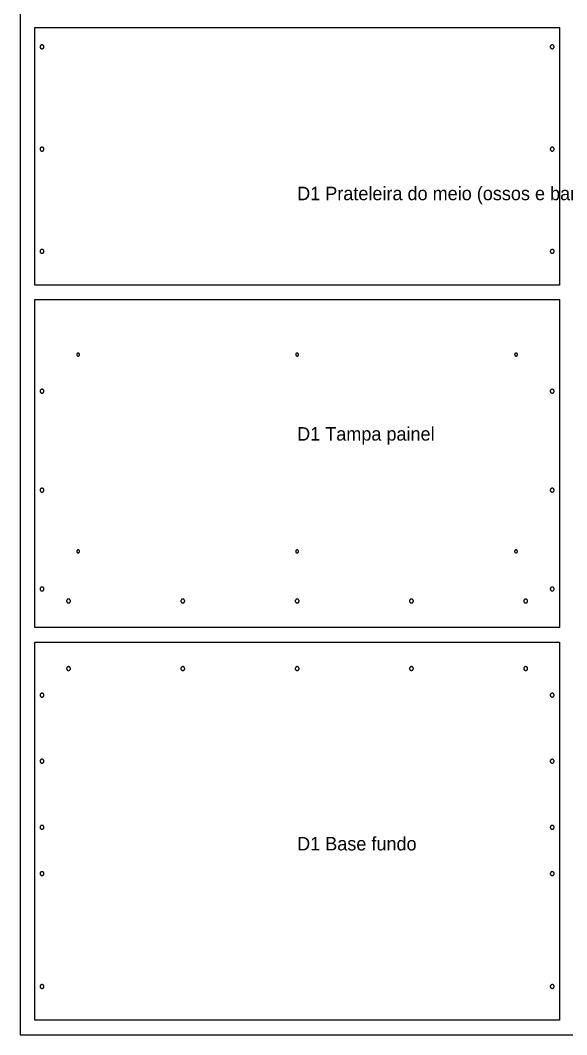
# Model space of a CAD drawing. Header units: millimetres. Extents: x 0 to 2789, y 0 to 1840.
# Drawn here: x 0 to 566, y 0 to 1052 of the extents above; entities that cross this region are included whole.
import ezdxf

# ---------------------------------------------------------------- set-up
doc = ezdxf.new("R2010")
doc.units = ezdxf.units.MM
for name, color, linetype in [('CHAPA_NAO_CORTAR', 8, 'Continuous'), ('CORTE_EXTERNO', 1, 'Continuous'), ('CORTE_INTERNO', 5, 'Continuous'), ('ETIQUETAS_NAO_CORTAR', 8, 'Continuous')]:
    doc.layers.add(name, color=color, linetype=linetype)

msp = doc.modelspace()

# ---------------------------------------------------------------- linework, layer by layer
at = {"layer": 'CHAPA_NAO_CORTAR'}
msp.add_lwpolyline([(0, 0), (2750, 0), (2750, 1840), (0, 1840)], close=True, dxfattribs=at)
at = {"layer": 'CORTE_EXTERNO'}
for points in [[(15, 1044), (559, 1044), (559, 777), (15, 777), (15, 1044)], [(15, 422), (15, 762), (559, 762), (559, 422), (15, 422)], [(559, 407), (559, 15), (15, 15), (15, 407), (559, 407)]]:
    msp.add_lwpolyline(points, close=True, dxfattribs=at)
at = {"layer": 'CORTE_INTERNO'}
for points in [[(24.3, 1024.8), (24.3, 1024.9), (24.2, 1025.1), (24, 1025.3), (23.9, 1025.4), (23.8, 1025.5), (23.6, 1025.7), (23.4, 1025.8), (23.3, 1025.8), (23.1, 1025.9), (22.9, 1026), (22.7, 1026), (22.5, 1026), (22.3, 1026), (22.1, 1026), (21.9, 1025.9), (21.7, 1025.8), (21.6, 1025.8), (21.4, 1025.7), (21.2, 1025.5), (21.1, 1025.4), (21, 1025.3), (20.8, 1025.1), (20.7, 1024.9), (20.7, 1024.8), (20.6, 1024.6), (20.5, 1024.4), (20.5, 1024.2), (20.5, 1024), (20.5, 1023.8), (20.5, 1023.6), (20.6, 1023.4), (20.7, 1023.2), (20.7, 1023.1), (20.8, 1022.9), (21, 1022.7), (21.1, 1022.6), (21.2, 1022.5), (21.4, 1022.3), (21.6, 1022.2), (21.7, 1022.2), (21.9, 1022.1), (22.1, 1022), (22.3, 1022), (22.5, 1022), (22.7, 1022), (22.9, 1022), (23.1, 1022.1), (23.3, 1022.2), (23.4, 1022.2), (23.6, 1022.3), (23.8, 1022.5), (23.9, 1022.6), (24, 1022.7), (24.2, 1022.9), (24.3, 1023.1), (24.3, 1023.2), (24.4, 1023.4), (24.5, 1023.6), (24.5, 1023.8), (24.5, 1024), (24.5, 1024.2), (24.5, 1024.4), (24.4, 1024.6), (24.3, 1024.8)], [(553.5, 1024.2), (553.5, 1024.4), (553.4, 1024.6), (553.3, 1024.8), (553.3, 1024.9), (553.2, 1025.1), (553, 1025.3), (552.9, 1025.4), (552.8, 1025.5), (552.6, 1025.7), (552.4, 1025.8), (552.3, 1025.8), (552.1, 1025.9), (551.9, 1026), (551.7, 1026), (551.5, 1026), (551.3, 1026), (551.1, 1026), (550.9, 1025.9), (550.7, 1025.8), (550.6, 1025.8), (550.4, 1025.7), (550.2, 1025.5), (550.1, 1025.4), (550, 1025.3), (549.8, 1025.1), (549.7, 1024.9), (549.7, 1024.8), (549.6, 1024.6), (549.5, 1024.4), (549.5, 1024.2), (549.5, 1024), (549.5, 1023.8), (549.5, 1023.6), (549.6, 1023.4), (549.7, 1023.2), (549.7, 1023.1), (549.8, 1022.9), (550, 1022.7), (550.1, 1022.6), (550.2, 1022.5), (550.4, 1022.3), (550.6, 1022.2), (550.7, 1022.2), (550.9, 1022.1), (551.1, 1022), (551.3, 1022), (551.5, 1022), (551.7, 1022), (551.9, 1022), (552.1, 1022.1), (552.3, 1022.2), (552.4, 1022.2), (552.6, 1022.3), (552.8, 1022.5), (552.9, 1022.6), (553, 1022.7), (553.2, 1022.9), (553.3, 1023.1), (553.3, 1023.2), (553.4, 1023.4), (553.5, 1023.6), (553.5, 1023.8), (553.5, 1024), (553.5, 1024.2)], [(24.3, 918.9), (24.2, 919.1), (24, 919.3), (23.9, 919.4), (23.8, 919.5), (23.6, 919.7), (23.4, 919.8), (23.3, 919.8), (23.1, 919.9), (22.9, 920), (22.7, 920), (22.5, 920), (22.3, 920), (22.1, 920), (21.9, 919.9), (21.7, 919.8), (21.6, 919.8), (21.4, 919.7), (21.2, 919.5), (21.1, 919.4), (21, 919.3), (20.8, 919.1), (20.7, 918.9), (20.7, 918.8), (20.6, 918.6), (20.5, 918.4), (20.5, 918.2), (20.5, 918), (20.5, 917.8), (20.5, 917.6), (20.6, 917.4), (20.7, 917.2), (20.7, 917.1), (20.8, 916.9), (21, 916.7), (21.1, 916.6), (21.2, 916.5), (21.4, 916.3), (21.6, 916.2), (21.7, 916.2), (21.9, 916.1), (22.1, 916), (22.3, 916), (22.5, 916), (22.7, 916), (22.9, 916), (23.1, 916.1), (23.3, 916.2), (23.4, 916.2), (23.6, 916.3), (23.8, 916.5), (23.9, 916.6), (24, 916.7), (24.2, 916.9), (24.3, 917.1), (24.3, 917.2), (24.4, 917.4), (24.5, 917.6), (24.5, 917.8), (24.5, 918), (24.5, 918.2), (24.5, 918.4), (24.4, 918.6), (24.3, 918.8), (24.3, 918.9)], [(553.5, 918.4), (553.4, 918.6), (553.3, 918.8), (553.3, 918.9), (553.2, 919.1), (553, 919.3), (552.9, 919.4), (552.8, 919.5), (552.6, 919.7), (552.4, 919.8), (552.3, 919.8), (552.1, 919.9), (551.9, 920), (551.7, 920), (551.5, 920), (551.3, 920), (551.1, 920), (550.9, 919.9), (550.7, 919.8), (550.6, 919.8), (550.4, 919.7), (550.2, 919.5), (550.1, 919.4), (550, 919.3), (549.8, 919.1), (549.7, 918.9), (549.7, 918.8), (549.6, 918.6), (549.5, 918.4), (549.5, 918.2), (549.5, 918), (549.5, 917.8), (549.5, 917.6), (549.6, 917.4), (549.7, 917.2), (549.7, 917.1), (549.8, 916.9), (550, 916.7), (550.1, 916.6), (550.2, 916.5), (550.4, 916.3), (550.6, 916.2), (550.7, 916.2), (550.9, 916.1), (551.1, 916), (551.3, 916), (551.5, 916), (551.7, 916), (551.9, 916), (552.1, 916.1), (552.3, 916.2), (552.4, 916.2), (552.6, 916.3), (552.8, 916.5), (552.9, 916.6), (553, 916.7), (553.2, 916.9), (553.3, 917.1), (553.3, 917.2), (553.4, 917.4), (553.5, 917.6), (553.5, 917.8), (553.5, 918), (553.5, 918.2), (553.5, 918.4)], [(24.2, 813.1), (24, 813.3), (23.9, 813.4), (23.8, 813.5), (23.6, 813.7), (23.4, 813.8), (23.3, 813.8), (23.1, 813.9), (22.9, 814), (22.7, 814), (22.5, 814), (22.3, 814), (22.1, 814), (21.9, 813.9), (21.7, 813.8), (21.6, 813.8), (21.4, 813.7), (21.2, 813.5), (21.1, 813.4), (21, 813.3), (20.8, 813.1), (20.7, 812.9), (20.7, 812.8), (20.6, 812.6), (20.5, 812.4), (20.5, 812.2), (20.5, 812), (20.5, 811.8), (20.5, 811.6), (20.6, 811.4), (20.7, 811.2), (20.7, 811.1), (20.8, 810.9), (21, 810.7), (21.1, 810.6), (21.2, 810.5), (21.4, 810.3), (21.6, 810.2), (21.7, 810.2), (21.9, 810.1), (22.1, 810), (22.3, 810), (22.5, 810), (22.7, 810), (22.9, 810), (23.1, 810.1), (23.3, 810.2), (23.4, 810.2), (23.6, 810.3), (23.8, 810.5), (23.9, 810.6), (24, 810.7), (24.2, 810.9), (24.3, 811.1), (24.3, 811.2), (24.4, 811.4), (24.5, 811.6), (24.5, 811.8), (24.5, 812), (24.5, 812.2), (24.5, 812.4), (24.4, 812.6), (24.3, 812.8), (24.3, 812.9), (24.2, 813.1)], [(553.4, 812.6), (553.3, 812.8), (553.3, 812.9), (553.2, 813.1), (553, 813.3), (552.9, 813.4), (552.8, 813.5), (552.6, 813.7), (552.4, 813.8), (552.3, 813.8), (552.1, 813.9), (551.9, 814), (551.7, 814), (551.5, 814), (551.3, 814), (551.1, 814), (550.9, 813.9), (550.7, 813.8), (550.6, 813.8), (550.4, 813.7), (550.2, 813.5), (550.1, 813.4), (550, 813.3), (549.8, 813.1), (549.7, 812.9), (549.7, 812.8), (549.6, 812.6), (549.5, 812.4), (549.5, 812.2), (549.5, 812), (549.5, 811.8), (549.5, 811.6), (549.6, 811.4), (549.7, 811.2), (549.7, 811.1), (549.8, 810.9), (550, 810.7), (550.1, 810.6), (550.2, 810.5), (550.4, 810.3), (550.6, 810.2), (550.7, 810.2), (550.9, 810.1), (551.1, 810), (551.3, 810), (551.5, 810), (551.7, 810), (551.9, 810), (552.1, 810.1), (552.3, 810.2), (552.4, 810.2), (552.6, 810.3), (552.8, 810.5), (552.9, 810.6), (553, 810.7), (553.2, 810.9), (553.3, 811.1), (553.3, 811.2), (553.4, 811.4), (553.5, 811.6), (553.5, 811.8), (553.5, 812), (553.5, 812.2), (553.5, 812.4), (553.4, 812.6)], [(61.2, 705.8), (61.2, 706), (61.1, 706.1), (61, 706.2), (60.8, 706.2), (60.7, 706.3), (60.6, 706.4), (60.4, 706.4), (60.3, 706.5), (60.1, 706.5), (60, 706.5), (59.9, 706.5), (59.7, 706.5), (59.6, 706.4), (59.4, 706.4), (59.3, 706.3), (59.2, 706.2), (59, 706.2), (58.9, 706.1), (58.8, 706), (58.8, 705.8), (58.7, 705.7), (58.6, 705.6), (58.6, 705.4), (58.5, 705.3), (58.5, 705.1), (58.5, 705), (58.5, 704.9), (58.5, 704.7), (58.6, 704.6), (58.6, 704.4), (58.7, 704.3), (58.8, 704.2), (58.8, 704), (58.9, 703.9), (59, 703.8), (59.2, 703.8), (59.3, 703.7), (59.4, 703.6), (59.6, 703.6), (59.7, 703.5), (59.9, 703.5), (60, 703.5), (60.1, 703.5), (60.3, 703.5), (60.4, 703.6), (60.6, 703.6), (60.7, 703.7), (60.8, 703.8), (61, 703.8), (61.1, 703.9), (61.2, 704), (61.2, 704.2), (61.3, 704.3), (61.4, 704.4), (61.4, 704.6), (61.5, 704.7), (61.5, 704.9), (61.5, 705), (61.5, 705.1), (61.5, 705.3), (61.4, 705.4), (61.4, 705.6), (61.3, 705.7), (61.2, 705.8)], [(288.3, 705.7), (288.2, 705.8), (288.2, 706), (288.1, 706.1), (288, 706.2), (287.8, 706.2), (287.7, 706.3), (287.6, 706.4), (287.4, 706.4), (287.3, 706.5), (287.1, 706.5), (287, 706.5), (286.9, 706.5), (286.7, 706.5), (286.6, 706.4), (286.4, 706.4), (286.3, 706.3), (286.2, 706.2), (286, 706.2), (285.9, 706.1), (285.8, 706), (285.8, 705.8), (285.7, 705.7), (285.6, 705.6), (285.6, 705.4), (285.5, 705.3), (285.5, 705.1), (285.5, 705), (285.5, 704.9), (285.5, 704.7), (285.6, 704.6), (285.6, 704.4), (285.7, 704.3), (285.8, 704.2), (285.8, 704), (285.9, 703.9), (286, 703.8), (286.2, 703.8), (286.3, 703.7), (286.4, 703.6), (286.6, 703.6), (286.7, 703.5), (286.9, 703.5), (287, 703.5), (287.1, 703.5), (287.3, 703.5), (287.4, 703.6), (287.6, 703.6), (287.7, 703.7), (287.8, 703.8), (288, 703.8), (288.1, 703.9), (288.2, 704), (288.2, 704.2), (288.3, 704.3), (288.4, 704.4), (288.4, 704.6), (288.5, 704.7), (288.5, 704.9), (288.5, 705), (288.5, 705.1), (288.5, 705.3), (288.4, 705.4), (288.4, 705.6), (288.3, 705.7)], [(515.4, 705.6), (515.3, 705.7), (515.2, 705.8), (515.2, 706), (515.1, 706.1), (515, 706.2), (514.8, 706.2), (514.7, 706.3), (514.6, 706.4), (514.4, 706.4), (514.3, 706.5), (514.1, 706.5), (514, 706.5), (513.9, 706.5), (513.7, 706.5), (513.6, 706.4), (513.4, 706.4), (513.3, 706.3), (513.2, 706.2), (513, 706.2), (512.9, 706.1), (512.8, 706), (512.8, 705.8), (512.7, 705.7), (512.6, 705.6), (512.6, 705.4), (512.5, 705.3), (512.5, 705.1), (512.5, 705), (512.5, 704.9), (512.5, 704.7), (512.6, 704.6), (512.6, 704.4), (512.7, 704.3), (512.8, 704.2), (512.8, 704), (512.9, 703.9), (513, 703.8), (513.2, 703.8), (513.3, 703.7), (513.4, 703.6), (513.6, 703.6), (513.7, 703.5), (513.9, 703.5), (514, 703.5), (514.1, 703.5), (514.3, 703.5), (514.4, 703.6), (514.6, 703.6), (514.7, 703.7), (514.8, 703.8), (515, 703.8), (515.1, 703.9), (515.2, 704), (515.2, 704.2), (515.3, 704.3), (515.4, 704.4), (515.4, 704.6), (515.5, 704.7), (515.5, 704.9), (515.5, 705), (515.5, 705.1), (515.5, 705.3), (515.4, 705.4), (515.4, 705.6)], [(22.7, 669), (22.5, 669), (22.3, 669), (22.1, 669), (21.9, 668.9), (21.7, 668.8), (21.6, 668.8), (21.4, 668.7), (21.2, 668.5), (21.1, 668.4), (21, 668.3), (20.8, 668.1), (20.7, 667.9), (20.7, 667.8), (20.6, 667.6), (20.5, 667.4), (20.5, 667.2), (20.5, 667), (20.5, 666.8), (20.5, 666.6), (20.6, 666.4), (20.7, 666.2), (20.7, 666.1), (20.8, 665.9), (21, 665.7), (21.1, 665.6), (21.2, 665.5), (21.4, 665.3), (21.6, 665.2), (21.7, 665.2), (21.9, 665.1), (22.1, 665), (22.3, 665), (22.5, 665), (22.7, 665), (22.9, 665), (23.1, 665.1), (23.3, 665.2), (23.4, 665.2), (23.6, 665.3), (23.8, 665.5), (23.9, 665.6), (24, 665.7), (24.2, 665.9), (24.3, 666.1), (24.3, 666.2), (24.4, 666.4), (24.5, 666.6), (24.5, 666.8), (24.5, 667), (24.5, 667.2), (24.5, 667.4), (24.4, 667.6), (24.3, 667.8), (24.3, 667.9), (24.2, 668.1), (24, 668.3), (23.9, 668.4), (23.8, 668.5), (23.6, 668.7), (23.4, 668.8), (23.3, 668.8), (23.1, 668.9), (22.9, 669), (22.7, 669)], [(552.3, 668.8), (552.1, 668.9), (551.9, 669), (551.7, 669), (551.5, 669), (551.3, 669), (551.1, 669), (550.9, 668.9), (550.7, 668.8), (550.6, 668.8), (550.4, 668.7), (550.2, 668.5), (550.1, 668.4), (550, 668.3), (549.8, 668.1), (549.7, 667.9), (549.7, 667.8), (549.6, 667.6), (549.5, 667.4), (549.5, 667.2), (549.5, 667), (549.5, 666.8), (549.5, 666.6), (549.6, 666.4), (549.7, 666.2), (549.7, 666.1), (549.8, 665.9), (550, 665.7), (550.1, 665.6), (550.2, 665.5), (550.4, 665.3), (550.6, 665.2), (550.7, 665.2), (550.9, 665.1), (551.1, 665), (551.3, 665), (551.5, 665), (551.7, 665), (551.9, 665), (552.1, 665.1), (552.3, 665.2), (552.4, 665.2), (552.6, 665.3), (552.8, 665.5), (552.9, 665.6), (553, 665.7), (553.2, 665.9), (553.3, 666.1), (553.3, 666.2), (553.4, 666.4), (553.5, 666.6), (553.5, 666.8), (553.5, 667), (553.5, 667.2), (553.5, 667.4), (553.4, 667.6), (553.3, 667.8), (553.3, 667.9), (553.2, 668.1), (553, 668.3), (552.9, 668.4), (552.8, 668.5), (552.6, 668.7), (552.4, 668.8), (552.3, 668.8)], [(22.5, 566.5), (22.3, 566.5), (22.1, 566.5), (21.9, 566.4), (21.7, 566.3), (21.6, 566.3), (21.4, 566.2), (21.2, 566), (21.1, 565.9), (21, 565.8), (20.8, 565.6), (20.7, 565.4), (20.7, 565.3), (20.6, 565.1), (20.5, 564.9), (20.5, 564.7), (20.5, 564.5), (20.5, 564.3), (20.5, 564.1), (20.6, 563.9), (20.7, 563.7), (20.7, 563.6), (20.8, 563.4), (21, 563.2), (21.1, 563.1), (21.2, 563), (21.4, 562.8), (21.6, 562.7), (21.7, 562.7), (21.9, 562.6), (22.1, 562.5), (22.3, 562.5), (22.5, 562.5), (22.7, 562.5), (22.9, 562.5), (23.1, 562.6), (23.3, 562.7), (23.4, 562.7), (23.6, 562.8), (23.8, 563), (23.9, 563.1), (24, 563.2), (24.2, 563.4), (24.3, 563.6), (24.3, 563.7), (24.4, 563.9), (24.5, 564.1), (24.5, 564.3), (24.5, 564.5), (24.5, 564.7), (24.5, 564.9), (24.4, 565.1), (24.3, 565.3), (24.3, 565.4), (24.2, 565.6), (24, 565.8), (23.9, 565.9), (23.8, 566), (23.6, 566.2), (23.4, 566.3), (23.3, 566.3), (23.1, 566.4), (22.9, 566.5), (22.7, 566.5), (22.5, 566.5)], [(552.1, 566.4), (551.9, 566.5), (551.7, 566.5), (551.5, 566.5), (551.3, 566.5), (551.1, 566.5), (550.9, 566.4), (550.7, 566.3), (550.6, 566.3), (550.4, 566.2), (550.2, 566), (550.1, 565.9), (550, 565.8), (549.8, 565.6), (549.7, 565.4), (549.7, 565.3), (549.6, 565.1), (549.5, 564.9), (549.5, 564.7), (549.5, 564.5), (549.5, 564.3), (549.5, 564.1), (549.6, 563.9), (549.7, 563.7), (549.7, 563.6), (549.8, 563.4), (550, 563.2), (550.1, 563.1), (550.2, 563), (550.4, 562.8), (550.6, 562.7), (550.7, 562.7), (550.9, 562.6), (551.1, 562.5), (551.3, 562.5), (551.5, 562.5), (551.7, 562.5), (551.9, 562.5), (552.1, 562.6), (552.3, 562.7), (552.4, 562.7), (552.6, 562.8), (552.8, 563), (552.9, 563.1), (553, 563.2), (553.2, 563.4), (553.3, 563.6), (553.3, 563.7), (553.4, 563.9), (553.5, 564.1), (553.5, 564.3), (553.5, 564.5), (553.5, 564.7), (553.5, 564.9), (553.4, 565.1), (553.3, 565.3), (553.3, 565.4), (553.2, 565.6), (553, 565.8), (552.9, 565.9), (552.8, 566), (552.6, 566.2), (552.4, 566.3), (552.3, 566.3), (552.1, 566.4)], [(61.4, 501.4), (61.4, 501.6), (61.3, 501.7), (61.2, 501.8), (61.2, 502), (61.1, 502.1), (61, 502.2), (60.8, 502.2), (60.7, 502.3), (60.6, 502.4), (60.4, 502.4), (60.3, 502.5), (60.1, 502.5), (60, 502.5), (59.9, 502.5), (59.7, 502.5), (59.6, 502.4), (59.4, 502.4), (59.3, 502.3), (59.2, 502.2), (59, 502.2), (58.9, 502.1), (58.8, 502), (58.8, 501.8), (58.7, 501.7), (58.6, 501.6), (58.6, 501.4), (58.5, 501.3), (58.5, 501.1), (58.5, 501), (58.5, 500.9), (58.5, 500.7), (58.6, 500.6), (58.6, 500.4), (58.7, 500.3), (58.8, 500.2), (58.8, 500), (58.9, 499.9), (59, 499.8), (59.2, 499.8), (59.3, 499.7), (59.4, 499.6), (59.6, 499.6), (59.7, 499.5), (59.9, 499.5), (60, 499.5), (60.1, 499.5), (60.3, 499.5), (60.4, 499.6), (60.6, 499.6), (60.7, 499.7), (60.8, 499.8), (61, 499.8), (61.1, 499.9), (61.2, 500), (61.2, 500.2), (61.3, 500.3), (61.4, 500.4), (61.4, 500.6), (61.5, 500.7), (61.5, 500.9), (61.5, 501), (61.5, 501.1), (61.5, 501.3), (61.4, 501.4)], [(288.5, 501.3), (288.4, 501.4), (288.4, 501.6), (288.3, 501.7), (288.2, 501.8), (288.2, 502), (288.1, 502.1), (288, 502.2), (287.8, 502.2), (287.7, 502.3), (287.6, 502.4), (287.4, 502.4), (287.3, 502.5), (287.1, 502.5), (287, 502.5), (286.9, 502.5), (286.7, 502.5), (286.6, 502.4), (286.4, 502.4), (286.3, 502.3), (286.2, 502.2), (286, 502.2), (285.9, 502.1), (285.8, 502), (285.8, 501.8), (285.7, 501.7), (285.6, 501.6), (285.6, 501.4), (285.5, 501.3), (285.5, 501.1), (285.5, 501), (285.5, 500.9), (285.5, 500.7), (285.6, 500.6), (285.6, 500.4), (285.7, 500.3), (285.8, 500.2), (285.8, 500), (285.9, 499.9), (286, 499.8), (286.2, 499.8), (286.3, 499.7), (286.4, 499.6), (286.6, 499.6), (286.7, 499.5), (286.9, 499.5), (287, 499.5), (287.1, 499.5), (287.3, 499.5), (287.4, 499.6), (287.6, 499.6), (287.7, 499.7), (287.8, 499.8), (288, 499.8), (288.1, 499.9), (288.2, 500), (288.2, 500.2), (288.3, 500.3), (288.4, 500.4), (288.4, 500.6), (288.5, 500.7), (288.5, 500.9), (288.5, 501), (288.5, 501.1), (288.5, 501.3)], [(515.5, 501.1), (515.5, 501.3), (515.4, 501.4), (515.4, 501.6), (515.3, 501.7), (515.2, 501.8), (515.2, 502), (515.1, 502.1), (515, 502.2), (514.8, 502.2), (514.7, 502.3), (514.6, 502.4), (514.4, 502.4), (514.3, 502.5), (514.1, 502.5), (514, 502.5), (513.9, 502.5), (513.7, 502.5), (513.6, 502.4), (513.4, 502.4), (513.3, 502.3), (513.2, 502.2), (513, 502.2), (512.9, 502.1), (512.8, 502), (512.8, 501.8), (512.7, 501.7), (512.6, 501.6), (512.6, 501.4), (512.5, 501.3), (512.5, 501.1), (512.5, 501), (512.5, 500.9), (512.5, 500.7), (512.6, 500.6), (512.6, 500.4), (512.7, 500.3), (512.8, 500.2), (512.8, 500), (512.9, 499.9), (513, 499.8), (513.2, 499.8), (513.3, 499.7), (513.4, 499.6), (513.6, 499.6), (513.7, 499.5), (513.9, 499.5), (514, 499.5), (514.1, 499.5), (514.3, 499.5), (514.4, 499.6), (514.6, 499.6), (514.7, 499.7), (514.8, 499.8), (515, 499.8), (515.1, 499.9), (515.2, 500), (515.2, 500.2), (515.3, 500.3), (515.4, 500.4), (515.4, 500.6), (515.5, 500.7), (515.5, 500.9), (515.5, 501), (515.5, 501.1)], [(22.3, 464), (22.1, 464), (21.9, 463.9), (21.7, 463.8), (21.6, 463.8), (21.4, 463.7), (21.2, 463.5), (21.1, 463.4), (21, 463.3), (20.8, 463.1), (20.7, 462.9), (20.7, 462.8), (20.6, 462.6), (20.5, 462.4), (20.5, 462.2), (20.5, 462), (20.5, 461.8), (20.5, 461.6), (20.6, 461.4), (20.7, 461.2), (20.7, 461.1), (20.8, 460.9), (21, 460.7), (21.1, 460.6), (21.2, 460.5), (21.4, 460.3), (21.6, 460.2), (21.7, 460.2), (21.9, 460.1), (22.1, 460), (22.3, 460), (22.5, 460), (22.7, 460), (22.9, 460), (23.1, 460.1), (23.3, 460.2), (23.4, 460.2), (23.6, 460.3), (23.8, 460.5), (23.9, 460.6), (24, 460.7), (24.2, 460.9), (24.3, 461.1), (24.3, 461.2), (24.4, 461.4), (24.5, 461.6), (24.5, 461.8), (24.5, 462), (24.5, 462.2), (24.5, 462.4), (24.4, 462.6), (24.3, 462.8), (24.3, 462.9), (24.2, 463.1), (24, 463.3), (23.9, 463.4), (23.8, 463.5), (23.6, 463.7), (23.4, 463.8), (23.3, 463.8), (23.1, 463.9), (22.9, 464), (22.7, 464), (22.5, 464), (22.3, 464)], [(551.9, 464), (551.7, 464), (551.5, 464), (551.3, 464), (551.1, 464), (550.9, 463.9), (550.7, 463.8), (550.6, 463.8), (550.4, 463.7), (550.2, 463.5), (550.1, 463.4), (550, 463.3), (549.8, 463.1), (549.7, 462.9), (549.7, 462.8), (549.6, 462.6), (549.5, 462.4), (549.5, 462.2), (549.5, 462), (549.5, 461.8), (549.5, 461.6), (549.6, 461.4), (549.7, 461.2), (549.7, 461.1), (549.8, 460.9), (550, 460.7), (550.1, 460.6), (550.2, 460.5), (550.4, 460.3), (550.6, 460.2), (550.7, 460.2), (550.9, 460.1), (551.1, 460), (551.3, 460), (551.5, 460), (551.7, 460), (551.9, 460), (552.1, 460.1), (552.3, 460.2), (552.4, 460.2), (552.6, 460.3), (552.8, 460.5), (552.9, 460.6), (553, 460.7), (553.2, 460.9), (553.3, 461.1), (553.3, 461.2), (553.4, 461.4), (553.5, 461.6), (553.5, 461.8), (553.5, 462), (553.5, 462.2), (553.5, 462.4), (553.4, 462.6), (553.3, 462.8), (553.3, 462.9), (553.2, 463.1), (553, 463.3), (552.9, 463.4), (552.8, 463.5), (552.6, 463.7), (552.4, 463.8), (552.3, 463.8), (552.1, 463.9), (551.9, 464)], [(50.9, 451.3), (50.8, 451.3), (50.6, 451.4), (50.4, 451.5), (50.2, 451.5), (50, 451.5), (49.8, 451.5), (49.6, 451.5), (49.4, 451.4), (49.2, 451.3), (49.1, 451.3), (48.9, 451.2), (48.7, 451), (48.6, 450.9), (48.5, 450.8), (48.3, 450.6), (48.2, 450.4), (48.2, 450.3), (48.1, 450.1), (48, 449.9), (48, 449.7), (48, 449.5), (48, 449.3), (48, 449.1), (48.1, 448.9), (48.2, 448.7), (48.2, 448.6), (48.3, 448.4), (48.5, 448.2), (48.6, 448.1), (48.7, 448), (48.9, 447.8), (49.1, 447.7), (49.2, 447.7), (49.4, 447.6), (49.6, 447.5), (49.8, 447.5), (50, 447.5), (50.2, 447.5), (50.4, 447.5), (50.6, 447.6), (50.8, 447.7), (50.9, 447.7), (51.1, 447.8), (51.3, 448), (51.4, 448.1), (51.5, 448.2), (51.7, 448.4), (51.8, 448.6), (51.8, 448.7), (51.9, 448.9), (52, 449.1), (52, 449.3), (52, 449.5), (52, 449.7), (52, 449.9), (51.9, 450.1), (51.8, 450.3), (51.8, 450.4), (51.7, 450.6), (51.5, 450.8), (51.4, 450.9), (51.3, 451), (51.1, 451.2), (50.9, 451.3)], [(169.6, 451.2), (169.4, 451.3), (169.3, 451.3), (169.1, 451.4), (168.9, 451.5), (168.7, 451.5), (168.5, 451.5), (168.3, 451.5), (168.1, 451.5), (167.9, 451.4), (167.7, 451.3), (167.6, 451.3), (167.4, 451.2), (167.2, 451), (167.1, 450.9), (167, 450.8), (166.8, 450.6), (166.7, 450.4), (166.7, 450.3), (166.6, 450.1), (166.5, 449.9), (166.5, 449.7), (166.5, 449.5), (166.5, 449.3), (166.5, 449.1), (166.6, 448.9), (166.7, 448.7), (166.7, 448.6), (166.8, 448.4), (167, 448.2), (167.1, 448.1), (167.2, 448), (167.4, 447.8), (167.6, 447.7), (167.7, 447.7), (167.9, 447.6), (168.1, 447.5), (168.3, 447.5), (168.5, 447.5), (168.7, 447.5), (168.9, 447.5), (169.1, 447.6), (169.3, 447.7), (169.4, 447.7), (169.6, 447.8), (169.8, 448), (169.9, 448.1), (170, 448.2), (170.2, 448.4), (170.3, 448.6), (170.3, 448.7), (170.4, 448.9), (170.5, 449.1), (170.5, 449.3), (170.5, 449.5), (170.5, 449.7), (170.5, 449.9), (170.4, 450.1), (170.3, 450.3), (170.3, 450.4), (170.2, 450.6), (170, 450.8), (169.9, 450.9), (169.8, 451), (169.6, 451.2)], [(288.3, 451), (288.1, 451.2), (287.9, 451.3), (287.8, 451.3), (287.6, 451.4), (287.4, 451.5), (287.2, 451.5), (287, 451.5), (286.8, 451.5), (286.6, 451.5), (286.4, 451.4), (286.2, 451.3), (286.1, 451.3), (285.9, 451.2), (285.7, 451), (285.6, 450.9), (285.5, 450.8), (285.3, 450.6), (285.2, 450.4), (285.2, 450.3), (285.1, 450.1), (285, 449.9), (285, 449.7), (285, 449.5), (285, 449.3), (285, 449.1), (285.1, 448.9), (285.2, 448.7), (285.2, 448.6), (285.3, 448.4), (285.5, 448.2), (285.6, 448.1), (285.7, 448), (285.9, 447.8), (286.1, 447.7), (286.2, 447.7), (286.4, 447.6), (286.6, 447.5), (286.8, 447.5), (287, 447.5), (287.2, 447.5), (287.4, 447.5), (287.6, 447.6), (287.8, 447.7), (287.9, 447.7), (288.1, 447.8), (288.3, 448), (288.4, 448.1), (288.5, 448.2), (288.7, 448.4), (288.8, 448.6), (288.8, 448.7), (288.9, 448.9), (289, 449.1), (289, 449.3), (289, 449.5), (289, 449.7), (289, 449.9), (288.9, 450.1), (288.8, 450.3), (288.8, 450.4), (288.7, 450.6), (288.5, 450.8), (288.4, 450.9), (288.3, 451)], [(406.9, 450.9), (406.8, 451), (406.6, 451.2), (406.4, 451.3), (406.3, 451.3), (406.1, 451.4), (405.9, 451.5), (405.7, 451.5), (405.5, 451.5), (405.3, 451.5), (405.1, 451.5), (404.9, 451.4), (404.7, 451.3), (404.6, 451.3), (404.4, 451.2), (404.2, 451), (404.1, 450.9), (404, 450.8), (403.8, 450.6), (403.7, 450.4), (403.7, 450.3), (403.6, 450.1), (403.5, 449.9), (403.5, 449.7), (403.5, 449.5), (403.5, 449.3), (403.5, 449.1), (403.6, 448.9), (403.7, 448.7), (403.7, 448.6), (403.8, 448.4), (404, 448.2), (404.1, 448.1), (404.2, 448), (404.4, 447.8), (404.6, 447.7), (404.7, 447.7), (404.9, 447.6), (405.1, 447.5), (405.3, 447.5), (405.5, 447.5), (405.7, 447.5), (405.9, 447.5), (406.1, 447.6), (406.3, 447.7), (406.4, 447.7), (406.6, 447.8), (406.8, 448), (406.9, 448.1), (407, 448.2), (407.2, 448.4), (407.3, 448.6), (407.3, 448.7), (407.4, 448.9), (407.5, 449.1), (407.5, 449.3), (407.5, 449.5), (407.5, 449.7), (407.5, 449.9), (407.4, 450.1), (407.3, 450.3), (407.3, 450.4), (407.2, 450.6), (407, 450.8), (406.9, 450.9)], [(525.5, 450.8), (525.4, 450.9), (525.3, 451), (525.1, 451.2), (524.9, 451.3), (524.8, 451.3), (524.6, 451.4), (524.4, 451.5), (524.2, 451.5), (524, 451.5), (523.8, 451.5), (523.6, 451.5), (523.4, 451.4), (523.2, 451.3), (523.1, 451.3), (522.9, 451.2), (522.7, 451), (522.6, 450.9), (522.5, 450.8), (522.3, 450.6), (522.2, 450.4), (522.2, 450.3), (522.1, 450.1), (522, 449.9), (522, 449.7), (522, 449.5), (522, 449.3), (522, 449.1), (522.1, 448.9), (522.2, 448.7), (522.2, 448.6), (522.3, 448.4), (522.5, 448.2), (522.6, 448.1), (522.7, 448), (522.9, 447.8), (523.1, 447.7), (523.2, 447.7), (523.4, 447.6), (523.6, 447.5), (523.8, 447.5), (524, 447.5), (524.2, 447.5), (524.4, 447.5), (524.6, 447.6), (524.8, 447.7), (524.9, 447.7), (525.1, 447.8), (525.3, 448), (525.4, 448.1), (525.5, 448.2), (525.7, 448.4), (525.8, 448.6), (525.8, 448.7), (525.9, 448.9), (526, 449.1), (526, 449.3), (526, 449.5), (526, 449.7), (526, 449.9), (525.9, 450.1), (525.8, 450.3), (525.8, 450.4), (525.7, 450.6), (525.5, 450.8)], [(51.8, 380.4), (51.7, 380.6), (51.5, 380.8), (51.4, 380.9), (51.3, 381), (51.1, 381.2), (50.9, 381.3), (50.8, 381.3), (50.6, 381.4), (50.4, 381.5), (50.2, 381.5), (50, 381.5), (49.8, 381.5), (49.6, 381.5), (49.4, 381.4), (49.2, 381.3), (49.1, 381.3), (48.9, 381.2), (48.7, 381), (48.6, 380.9), (48.5, 380.8), (48.3, 380.6), (48.2, 380.4), (48.2, 380.3), (48.1, 380.1), (48, 379.9), (48, 379.7), (48, 379.5), (48, 379.3), (48, 379.1), (48.1, 378.9), (48.2, 378.7), (48.2, 378.6), (48.3, 378.4), (48.5, 378.2), (48.6, 378.1), (48.7, 378), (48.9, 377.8), (49.1, 377.7), (49.2, 377.7), (49.4, 377.6), (49.6, 377.5), (49.8, 377.5), (50, 377.5), (50.2, 377.5), (50.4, 377.5), (50.6, 377.6), (50.8, 377.7), (50.9, 377.7), (51.1, 377.8), (51.3, 378), (51.4, 378.1), (51.5, 378.2), (51.7, 378.4), (51.8, 378.6), (51.8, 378.7), (51.9, 378.9), (52, 379.1), (52, 379.3), (52, 379.5), (52, 379.7), (52, 379.9), (51.9, 380.1), (51.8, 380.3), (51.8, 380.4)], [(170.3, 380.3), (170.3, 380.4), (170.2, 380.6), (170, 380.8), (169.9, 380.9), (169.8, 381), (169.6, 381.2), (169.4, 381.3), (169.3, 381.3), (169.1, 381.4), (168.9, 381.5), (168.7, 381.5), (168.5, 381.5), (168.3, 381.5), (168.1, 381.5), (167.9, 381.4), (167.7, 381.3), (167.6, 381.3), (167.4, 381.2), (167.2, 381), (167.1, 380.9), (167, 380.8), (166.8, 380.6), (166.7, 380.4), (166.7, 380.3), (166.6, 380.1), (166.5, 379.9), (166.5, 379.7), (166.5, 379.5), (166.5, 379.3), (166.5, 379.1), (166.6, 378.9), (166.7, 378.7), (166.7, 378.6), (166.8, 378.4), (167, 378.2), (167.1, 378.1), (167.2, 378), (167.4, 377.8), (167.6, 377.7), (167.7, 377.7), (167.9, 377.6), (168.1, 377.5), (168.3, 377.5), (168.5, 377.5), (168.7, 377.5), (168.9, 377.5), (169.1, 377.6), (169.3, 377.7), (169.4, 377.7), (169.6, 377.8), (169.8, 378), (169.9, 378.1), (170, 378.2), (170.2, 378.4), (170.3, 378.6), (170.3, 378.7), (170.4, 378.9), (170.5, 379.1), (170.5, 379.3), (170.5, 379.5), (170.5, 379.7), (170.5, 379.9), (170.4, 380.1), (170.3, 380.3)], [(288.9, 380.1), (288.8, 380.3), (288.8, 380.4), (288.7, 380.6), (288.5, 380.8), (288.4, 380.9), (288.3, 381), (288.1, 381.2), (287.9, 381.3), (287.8, 381.3), (287.6, 381.4), (287.4, 381.5), (287.2, 381.5), (287, 381.5), (286.8, 381.5), (286.6, 381.5), (286.4, 381.4), (286.2, 381.3), (286.1, 381.3), (285.9, 381.2), (285.7, 381), (285.6, 380.9), (285.5, 380.8), (285.3, 380.6), (285.2, 380.4), (285.2, 380.3), (285.1, 380.1), (285, 379.9), (285, 379.7), (285, 379.5), (285, 379.3), (285, 379.1), (285.1, 378.9), (285.2, 378.7), (285.2, 378.6), (285.3, 378.4), (285.5, 378.2), (285.6, 378.1), (285.7, 378), (285.9, 377.8), (286.1, 377.7), (286.2, 377.7), (286.4, 377.6), (286.6, 377.5), (286.8, 377.5), (287, 377.5), (287.2, 377.5), (287.4, 377.5), (287.6, 377.6), (287.8, 377.7), (287.9, 377.7), (288.1, 377.8), (288.3, 378), (288.4, 378.1), (288.5, 378.2), (288.7, 378.4), (288.8, 378.6), (288.8, 378.7), (288.9, 378.9), (289, 379.1), (289, 379.3), (289, 379.5), (289, 379.7), (289, 379.9), (288.9, 380.1)], [(407.5, 379.9), (407.4, 380.1), (407.3, 380.3), (407.3, 380.4), (407.2, 380.6), (407, 380.8), (406.9, 380.9), (406.8, 381), (406.6, 381.2), (406.4, 381.3), (406.3, 381.3), (406.1, 381.4), (405.9, 381.5), (405.7, 381.5), (405.5, 381.5), (405.3, 381.5), (405.1, 381.5), (404.9, 381.4), (404.7, 381.3), (404.6, 381.3), (404.4, 381.2), (404.2, 381), (404.1, 380.9), (404, 380.8), (403.8, 380.6), (403.7, 380.4), (403.7, 380.3), (403.6, 380.1), (403.5, 379.9), (403.5, 379.7), (403.5, 379.5), (403.5, 379.3), (403.5, 379.1), (403.6, 378.9), (403.7, 378.7), (403.7, 378.6), (403.8, 378.4), (404, 378.2), (404.1, 378.1), (404.2, 378), (404.4, 377.8), (404.6, 377.7), (404.7, 377.7), (404.9, 377.6), (405.1, 377.5), (405.3, 377.5), (405.5, 377.5), (405.7, 377.5), (405.9, 377.5), (406.1, 377.6), (406.3, 377.7), (406.4, 377.7), (406.6, 377.8), (406.8, 378), (406.9, 378.1), (407, 378.2), (407.2, 378.4), (407.3, 378.6), (407.3, 378.7), (407.4, 378.9), (407.5, 379.1), (407.5, 379.3), (407.5, 379.5), (407.5, 379.7), (407.5, 379.9)], [(526, 379.7), (526, 379.9), (525.9, 380.1), (525.8, 380.3), (525.8, 380.4), (525.7, 380.6), (525.5, 380.8), (525.4, 380.9), (525.3, 381), (525.1, 381.2), (524.9, 381.3), (524.8, 381.3), (524.6, 381.4), (524.4, 381.5), (524.2, 381.5), (524, 381.5), (523.8, 381.5), (523.6, 381.5), (523.4, 381.4), (523.2, 381.3), (523.1, 381.3), (522.9, 381.2), (522.7, 381), (522.6, 380.9), (522.5, 380.8), (522.3, 380.6), (522.2, 380.4), (522.2, 380.3), (522.1, 380.1), (522, 379.9), (522, 379.7), (522, 379.5), (522, 379.3), (522, 379.1), (522.1, 378.9), (522.2, 378.7), (522.2, 378.6), (522.3, 378.4), (522.5, 378.2), (522.6, 378.1), (522.7, 378), (522.9, 377.8), (523.1, 377.7), (523.2, 377.7), (523.4, 377.6), (523.6, 377.5), (523.8, 377.5), (524, 377.5), (524.2, 377.5), (524.4, 377.5), (524.6, 377.6), (524.8, 377.7), (524.9, 377.7), (525.1, 377.8), (525.3, 378), (525.4, 378.1), (525.5, 378.2), (525.7, 378.4), (525.8, 378.6), (525.8, 378.7), (525.9, 378.9), (526, 379.1), (526, 379.3), (526, 379.5), (526, 379.7)], [(23.4, 353.8), (23.3, 353.8), (23.1, 353.9), (22.9, 354), (22.7, 354), (22.5, 354), (22.3, 354), (22.1, 354), (21.9, 353.9), (21.7, 353.8), (21.6, 353.8), (21.4, 353.7), (21.2, 353.5), (21.1, 353.4), (21, 353.3), (20.8, 353.1), (20.7, 352.9), (20.7, 352.8), (20.6, 352.6), (20.5, 352.4), (20.5, 352.2), (20.5, 352), (20.5, 351.8), (20.5, 351.6), (20.6, 351.4), (20.7, 351.2), (20.7, 351.1), (20.8, 350.9), (21, 350.7), (21.1, 350.6), (21.2, 350.5), (21.4, 350.3), (21.6, 350.2), (21.7, 350.2), (21.9, 350.1), (22.1, 350), (22.3, 350), (22.5, 350), (22.7, 350), (22.9, 350), (23.1, 350.1), (23.3, 350.2), (23.4, 350.2), (23.6, 350.3), (23.8, 350.5), (23.9, 350.6), (24, 350.7), (24.2, 350.9), (24.3, 351.1), (24.3, 351.2), (24.4, 351.4), (24.5, 351.6), (24.5, 351.8), (24.5, 352), (24.5, 352.2), (24.5, 352.4), (24.4, 352.6), (24.3, 352.8), (24.3, 352.9), (24.2, 353.1), (24, 353.3), (23.9, 353.4), (23.8, 353.5), (23.6, 353.7), (23.4, 353.8)], [(553.2, 353.1), (553, 353.3), (552.9, 353.4), (552.8, 353.5), (552.6, 353.7), (552.4, 353.8), (552.3, 353.8), (552.1, 353.9), (551.9, 354), (551.7, 354), (551.5, 354), (551.3, 354), (551.1, 354), (550.9, 353.9), (550.7, 353.8), (550.6, 353.8), (550.4, 353.7), (550.2, 353.5), (550.1, 353.4), (550, 353.3), (549.8, 353.1), (549.7, 352.9), (549.7, 352.8), (549.6, 352.6), (549.5, 352.4), (549.5, 352.2), (549.5, 352), (549.5, 351.8), (549.5, 351.6), (549.6, 351.4), (549.7, 351.2), (549.7, 351.1), (549.8, 350.9), (550, 350.7), (550.1, 350.6), (550.2, 350.5), (550.4, 350.3), (550.6, 350.2), (550.7, 350.2), (550.9, 350.1), (551.1, 350), (551.3, 350), (551.5, 350), (551.7, 350), (551.9, 350), (552.1, 350.1), (552.3, 350.2), (552.4, 350.2), (552.6, 350.3), (552.8, 350.5), (552.9, 350.6), (553, 350.7), (553.2, 350.9), (553.3, 351.1), (553.3, 351.2), (553.4, 351.4), (553.5, 351.6), (553.5, 351.8), (553.5, 352), (553.5, 352.2), (553.5, 352.4), (553.4, 352.6), (553.3, 352.8), (553.3, 352.9), (553.2, 353.1)], [(23.3, 285.3), (23.1, 285.4), (22.9, 285.5), (22.7, 285.5), (22.5, 285.5), (22.3, 285.5), (22.1, 285.5), (21.9, 285.4), (21.7, 285.3), (21.6, 285.3), (21.4, 285.2), (21.2, 285), (21.1, 284.9), (21, 284.8), (20.8, 284.6), (20.7, 284.4), (20.7, 284.3), (20.6, 284.1), (20.5, 283.9), (20.5, 283.7), (20.5, 283.5), (20.5, 283.3), (20.5, 283.1), (20.6, 282.9), (20.7, 282.7), (20.7, 282.6), (20.8, 282.4), (21, 282.2), (21.1, 282.1), (21.2, 282), (21.4, 281.8), (21.6, 281.7), (21.7, 281.7), (21.9, 281.6), (22.1, 281.5), (22.3, 281.5), (22.5, 281.5), (22.7, 281.5), (22.9, 281.5), (23.1, 281.6), (23.3, 281.7), (23.4, 281.7), (23.6, 281.8), (23.8, 282), (23.9, 282.1), (24, 282.2), (24.2, 282.4), (24.3, 282.6), (24.3, 282.7), (24.4, 282.9), (24.5, 283.1), (24.5, 283.3), (24.5, 283.5), (24.5, 283.7), (24.5, 283.9), (24.4, 284.1), (24.3, 284.3), (24.3, 284.4), (24.2, 284.6), (24, 284.8), (23.9, 284.9), (23.8, 285), (23.6, 285.2), (23.4, 285.3), (23.3, 285.3)], [(553, 284.8), (552.9, 284.9), (552.8, 285), (552.6, 285.2), (552.4, 285.3), (552.3, 285.3), (552.1, 285.4), (551.9, 285.5), (551.7, 285.5), (551.5, 285.5), (551.3, 285.5), (551.1, 285.5), (550.9, 285.4), (550.7, 285.3), (550.6, 285.3), (550.4, 285.2), (550.2, 285), (550.1, 284.9), (550, 284.8), (549.8, 284.6), (549.7, 284.4), (549.7, 284.3), (549.6, 284.1), (549.5, 283.9), (549.5, 283.7), (549.5, 283.5), (549.5, 283.3), (549.5, 283.1), (549.6, 282.9), (549.7, 282.7), (549.7, 282.6), (549.8, 282.4), (550, 282.2), (550.1, 282.1), (550.2, 282), (550.4, 281.8), (550.6, 281.7), (550.7, 281.7), (550.9, 281.6), (551.1, 281.5), (551.3, 281.5), (551.5, 281.5), (551.7, 281.5), (551.9, 281.5), (552.1, 281.6), (552.3, 281.7), (552.4, 281.7), (552.6, 281.8), (552.8, 282), (552.9, 282.1), (553, 282.2), (553.2, 282.4), (553.3, 282.6), (553.3, 282.7), (553.4, 282.9), (553.5, 283.1), (553.5, 283.3), (553.5, 283.5), (553.5, 283.7), (553.5, 283.9), (553.4, 284.1), (553.3, 284.3), (553.3, 284.4), (553.2, 284.6), (553, 284.8)], [(23.1, 216.9), (22.9, 217), (22.7, 217), (22.5, 217), (22.3, 217), (22.1, 217), (21.9, 216.9), (21.7, 216.8), (21.6, 216.8), (21.4, 216.7), (21.2, 216.5), (21.1, 216.4), (21, 216.3), (20.8, 216.1), (20.7, 215.9), (20.7, 215.8), (20.6, 215.6), (20.5, 215.4), (20.5, 215.2), (20.5, 215), (20.5, 214.8), (20.5, 214.6), (20.6, 214.4), (20.7, 214.2), (20.7, 214.1), (20.8, 213.9), (21, 213.7), (21.1, 213.6), (21.2, 213.5), (21.4, 213.3), (21.6, 213.2), (21.7, 213.2), (21.9, 213.1), (22.1, 213), (22.3, 213), (22.5, 213), (22.7, 213), (22.9, 213), (23.1, 213.1), (23.3, 213.2), (23.4, 213.2), (23.6, 213.3), (23.8, 213.5), (23.9, 213.6), (24, 213.7), (24.2, 213.9), (24.3, 214.1), (24.3, 214.2), (24.4, 214.4), (24.5, 214.6), (24.5, 214.8), (24.5, 215), (24.5, 215.2), (24.5, 215.4), (24.4, 215.6), (24.3, 215.8), (24.3, 215.9), (24.2, 216.1), (24, 216.3), (23.9, 216.4), (23.8, 216.5), (23.6, 216.7), (23.4, 216.8), (23.3, 216.8), (23.1, 216.9)], [(552.9, 216.4), (552.8, 216.5), (552.6, 216.7), (552.4, 216.8), (552.3, 216.8), (552.1, 216.9), (551.9, 217), (551.7, 217), (551.5, 217), (551.3, 217), (551.1, 217), (550.9, 216.9), (550.7, 216.8), (550.6, 216.8), (550.4, 216.7), (550.2, 216.5), (550.1, 216.4), (550, 216.3), (549.8, 216.1), (549.7, 215.9), (549.7, 215.8), (549.6, 215.6), (549.5, 215.4), (549.5, 215.2), (549.5, 215), (549.5, 214.8), (549.5, 214.6), (549.6, 214.4), (549.7, 214.2), (549.7, 214.1), (549.8, 213.9), (550, 213.7), (550.1, 213.6), (550.2, 213.5), (550.4, 213.3), (550.6, 213.2), (550.7, 213.2), (550.9, 213.1), (551.1, 213), (551.3, 213), (551.5, 213), (551.7, 213), (551.9, 213), (552.1, 213.1), (552.3, 213.2), (552.4, 213.2), (552.6, 213.3), (552.8, 213.5), (552.9, 213.6), (553, 213.7), (553.2, 213.9), (553.3, 214.1), (553.3, 214.2), (553.4, 214.4), (553.5, 214.6), (553.5, 214.8), (553.5, 215), (553.5, 215.2), (553.5, 215.4), (553.4, 215.6), (553.3, 215.8), (553.3, 215.9), (553.2, 216.1), (553, 216.3), (552.9, 216.4)], [(22.9, 169), (22.7, 169), (22.5, 169), (22.3, 169), (22.1, 169), (21.9, 168.9), (21.7, 168.8), (21.6, 168.8), (21.4, 168.7), (21.2, 168.5), (21.1, 168.4), (21, 168.3), (20.8, 168.1), (20.7, 167.9), (20.7, 167.8), (20.6, 167.6), (20.5, 167.4), (20.5, 167.2), (20.5, 167), (20.5, 166.8), (20.5, 166.6), (20.6, 166.4), (20.7, 166.2), (20.7, 166.1), (20.8, 165.9), (21, 165.7), (21.1, 165.6), (21.2, 165.5), (21.4, 165.3), (21.6, 165.2), (21.7, 165.2), (21.9, 165.1), (22.1, 165), (22.3, 165), (22.5, 165), (22.7, 165), (22.9, 165), (23.1, 165.1), (23.3, 165.2), (23.4, 165.2), (23.6, 165.3), (23.8, 165.5), (23.9, 165.6), (24, 165.7), (24.2, 165.9), (24.3, 166.1), (24.3, 166.2), (24.4, 166.4), (24.5, 166.6), (24.5, 166.8), (24.5, 167), (24.5, 167.2), (24.5, 167.4), (24.4, 167.6), (24.3, 167.8), (24.3, 167.9), (24.2, 168.1), (24, 168.3), (23.9, 168.4), (23.8, 168.5), (23.6, 168.7), (23.4, 168.8), (23.3, 168.8), (23.1, 168.9), (22.9, 169)], [(552.8, 168.5), (552.6, 168.7), (552.4, 168.8), (552.3, 168.8), (552.1, 168.9), (551.9, 169), (551.7, 169), (551.5, 169), (551.3, 169), (551.1, 169), (550.9, 168.9), (550.7, 168.8), (550.6, 168.8), (550.4, 168.7), (550.2, 168.5), (550.1, 168.4), (550, 168.3), (549.8, 168.1), (549.7, 167.9), (549.7, 167.8), (549.6, 167.6), (549.5, 167.4), (549.5, 167.2), (549.5, 167), (549.5, 166.8), (549.5, 166.6), (549.6, 166.4), (549.7, 166.2), (549.7, 166.1), (549.8, 165.9), (550, 165.7), (550.1, 165.6), (550.2, 165.5), (550.4, 165.3), (550.6, 165.2), (550.7, 165.2), (550.9, 165.1), (551.1, 165), (551.3, 165), (551.5, 165), (551.7, 165), (551.9, 165), (552.1, 165.1), (552.3, 165.2), (552.4, 165.2), (552.6, 165.3), (552.8, 165.5), (552.9, 165.6), (553, 165.7), (553.2, 165.9), (553.3, 166.1), (553.3, 166.2), (553.4, 166.4), (553.5, 166.6), (553.5, 166.8), (553.5, 167), (553.5, 167.2), (553.5, 167.4), (553.4, 167.6), (553.3, 167.8), (553.3, 167.9), (553.2, 168.1), (553, 168.3), (552.9, 168.4), (552.8, 168.5)], [(22.7, 52), (22.5, 52), (22.3, 52), (22.1, 52), (21.9, 51.9), (21.7, 51.8), (21.6, 51.8), (21.4, 51.7), (21.2, 51.5), (21.1, 51.4), (21, 51.3), (20.8, 51.1), (20.7, 50.9), (20.7, 50.8), (20.6, 50.6), (20.5, 50.4), (20.5, 50.2), (20.5, 50), (20.5, 49.8), (20.5, 49.6), (20.6, 49.4), (20.7, 49.2), (20.7, 49.1), (20.8, 48.9), (21, 48.7), (21.1, 48.6), (21.2, 48.5), (21.4, 48.3), (21.6, 48.2), (21.7, 48.2), (21.9, 48.1), (22.1, 48), (22.3, 48), (22.5, 48), (22.7, 48), (22.9, 48), (23.1, 48.1), (23.3, 48.2), (23.4, 48.2), (23.6, 48.3), (23.8, 48.5), (23.9, 48.6), (24, 48.7), (24.2, 48.9), (24.3, 49.1), (24.3, 49.2), (24.4, 49.4), (24.5, 49.6), (24.5, 49.8), (24.5, 50), (24.5, 50.2), (24.5, 50.4), (24.4, 50.6), (24.3, 50.8), (24.3, 50.9), (24.2, 51.1), (24, 51.3), (23.9, 51.4), (23.8, 51.5), (23.6, 51.7), (23.4, 51.8), (23.3, 51.8), (23.1, 51.9), (22.9, 52), (22.7, 52)], [(552.6, 51.7), (552.4, 51.8), (552.3, 51.8), (552.1, 51.9), (551.9, 52), (551.7, 52), (551.5, 52), (551.3, 52), (551.1, 52), (550.9, 51.9), (550.7, 51.8), (550.6, 51.8), (550.4, 51.7), (550.2, 51.5), (550.1, 51.4), (550, 51.3), (549.8, 51.1), (549.7, 50.9), (549.7, 50.8), (549.6, 50.6), (549.5, 50.4), (549.5, 50.2), (549.5, 50), (549.5, 49.8), (549.5, 49.6), (549.6, 49.4), (549.7, 49.2), (549.7, 49.1), (549.8, 48.9), (550, 48.7), (550.1, 48.6), (550.2, 48.5), (550.4, 48.3), (550.6, 48.2), (550.7, 48.2), (550.9, 48.1), (551.1, 48), (551.3, 48), (551.5, 48), (551.7, 48), (551.9, 48), (552.1, 48.1), (552.3, 48.2), (552.4, 48.2), (552.6, 48.3), (552.8, 48.5), (552.9, 48.6), (553, 48.7), (553.2, 48.9), (553.3, 49.1), (553.3, 49.2), (553.4, 49.4), (553.5, 49.6), (553.5, 49.8), (553.5, 50), (553.5, 50.2), (553.5, 50.4), (553.4, 50.6), (553.3, 50.8), (553.3, 50.9), (553.2, 51.1), (553, 51.3), (552.9, 51.4), (552.8, 51.5), (552.6, 51.7)]]:
    msp.add_lwpolyline(points, close=True, dxfattribs=at)

# ---------------------------------------------------------------- texts
at = {"layer": 'ETIQUETAS_NAO_CORTAR'}
for s, p in [('D1 Prateleira do meio (ossos e bandanas P)', (287, 865)), ('D1 Tampa painel', (287, 615.8)), ('D1 Base fundo', (287, 191))]:
    msp.add_text(s, height=14, dxfattribs=at).set_placement(p)

doc.saveas('drawing.dxf')
